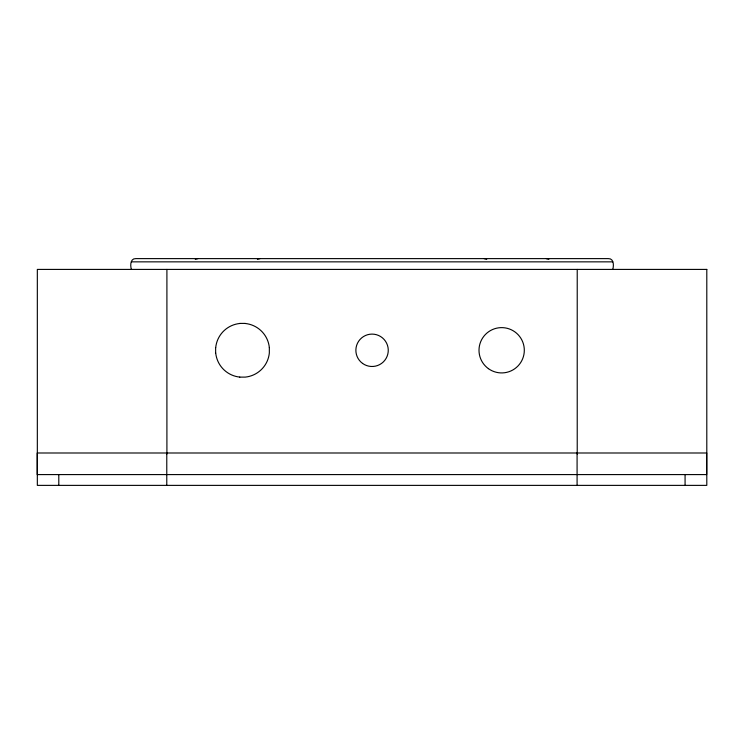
<?xml version="1.0" encoding="UTF-8"?>
<svg xmlns="http://www.w3.org/2000/svg" width="744" height="744" viewBox="0 0 744 744"><rect width="100%" height="100%" fill="white"/><g stroke="black" fill="none" stroke-linecap="round" stroke-linejoin="round"><path stroke-width="1.12" d="M131.39 269.412C130.154 265.617 130.256 258.354 135.78 258.614L608.35 258.614C613.874 258.354 613.977 265.617 612.74 269.412M215.639 347.504L215.639 353.019M257.405 259.293L260.084 258.614M195.281 259.293L197.96 258.614M239.735 323.408L245.25 323.408M131.39 261.851L612.74 261.851M546.161 258.614L548.849 259.293M484.046 258.614L486.716 259.293M239.735 377.115L245.25 377.115A26.951 26.951 0 0 0 269.337 353.019L269.347 347.504M685.075 474.588L685.075 485.386M577.223 269.412L577.223 454.026M577.084 452.994L577.093 485.386M166.907 269.412L166.907 454.026M166.777 452.994L166.777 485.386M58.795 474.588L58.795 485.386M239.791 377.096A26.951 26.951 0 0 1 215.714 353.019M215.714 347.56A26.951 26.951 0 0 1 239.791 323.482M245.26 323.482A26.951 26.951 0 0 1 269.337 347.56M706.8 269.412L37.33 269.412L37.33 485.376L706.8 485.376L706.8 269.412M706.661 452.994L37.2 452.994L37.2 474.588L706.661 474.588L706.661 452.994M362.579 363.425A16.201 16.201 0 0 0 388.182 351.949A16.201 16.201 0 0 0 365.444 335.516A16.201 16.201 0 0 0 362.579 363.425M488.399 368.643A22.655 22.655 0 0 0 524.195 352.572A22.655 22.655 0 0 0 492.389 329.601A22.655 22.655 0 0 0 488.399 368.643"/></g></svg>
